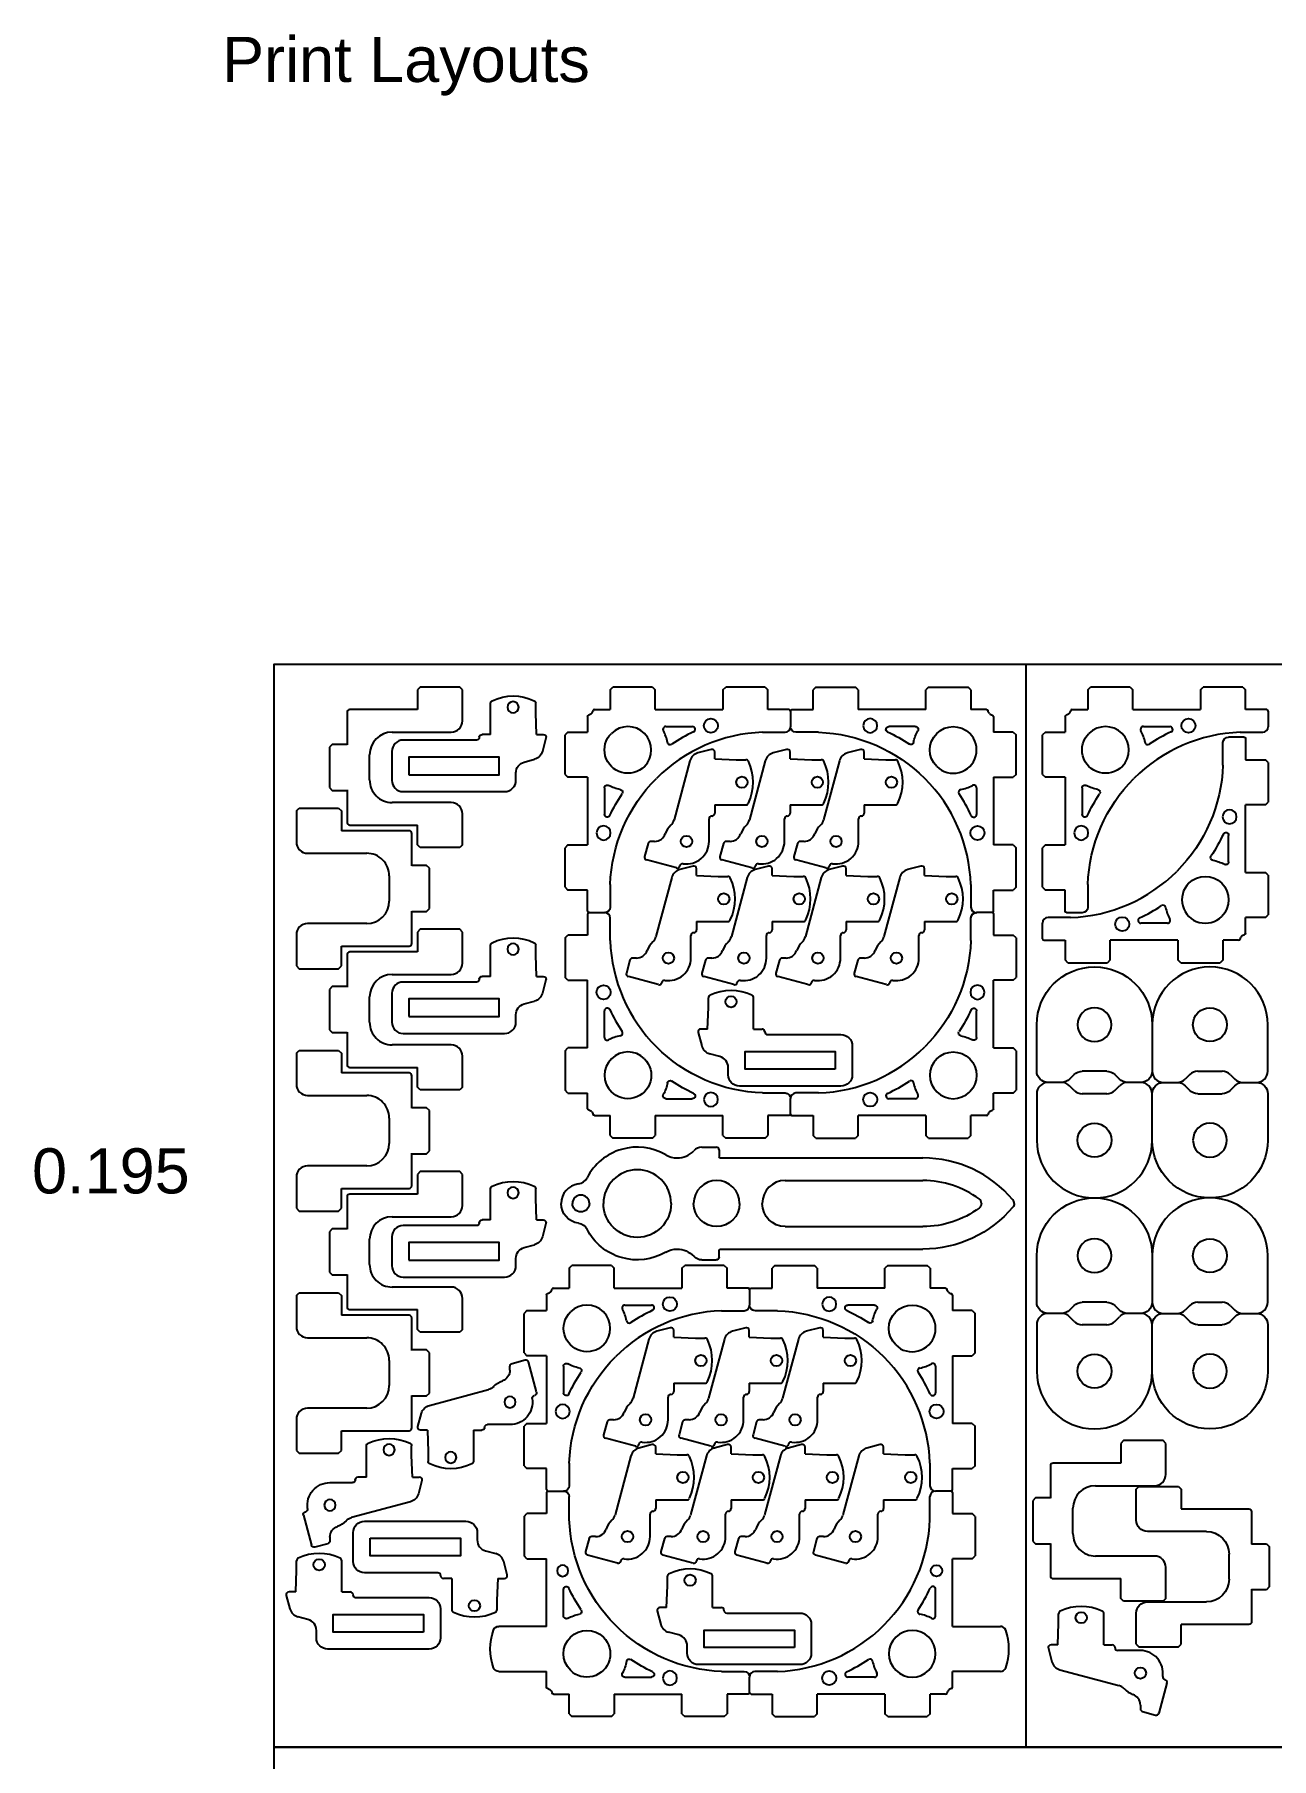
# Model space of a CAD drawing. Header units: inches. Extents: x -169 to 116, y -7 to 63.
# Drawn here: x 87.34 to 101.05, y 43.55 to 62.66 of the extents above; entities that cross this region are included whole.
import ezdxf

# ---------------------------------------------------------------- set-up
doc = ezdxf.new("R2010")
doc.units = ezdxf.units.IN
doc.header["$MEASUREMENT"] = 0
doc.layers.get('Defpoints').update_dxf_attribs({"color": 30})
doc.layers.add('CUT', color=1, linetype='Continuous')
doc.styles.get("Standard").update_dxf_attribs({"font": 'arial.ttf'})

# ---------------------------------------------------------------- blocks, each defined once
blk = doc.blocks.new('CornerBrace')
for p, q in [((0.25, 0.219), (0.281, 0.25)), ((0.25, 0.219), (0.25, 0)), ((0.719, 0.25), (0.281, 0.25)), ((0.719, 0.25), (0.75, 0.219)), ((0.75, 0), (0.75, 0.219)), ((1.5, 0.219), (1.531, 0.25)), ((1.5, 0.219), (1.5, 0)), ((1.969, 0.25), (1.531, 0.25)), ((1.969, 0.25), (2, 0.219)), ((2, 0), (2, 0.219)), ((0.077, 0), (0.25, 0)), ((0.75, 0), (1.5, 0)), ((2.234, 0), (2, 0)), ((0.867, -0.188), (1.161, -0.188)), ((2.25, -0.016), (2.25, -0.189)), ((1.94, -0.251), (2.19, -0.251))]:
    blk.add_line(p, q)
blk.add_circle((1.367, -0.178), 0.0781)
for centre, radius, start, end in [((0.077, -0.016), 0.0156, 90, 168.463), ((2.234, -0.016), 0.0156, 0, 90), ((0, 0), 0.0625, 315, 348.463), ((0.447, -0.447), 0.259, 315, 135), ((0.867, -0.219), 0.0312, 90, 208.4852), ((1.161, -0.219), 0.0312, 295.2088, 90), ((2.188, -0.189), 0.0625, 271.9761, 0), ((2, -2), 1.75, 91.9761, 135), ((0.447, -0.447), 0.447, 10.8768, 28.4852), ((0.916, -0.357), 0.0312, 190.8768, 303.4062), ((2, -2), 1.938, 115.2088, 123.4062)]:
    blk.add_arc(centre, radius, start, end)
blk = doc.blocks.new('CornerBrace_Full')
at = {"color": 0, "xscale": -1}
blk.add_blockref('CornerBrace', (0, 0), dxfattribs=at)
at = {"color": 0, "rotation": 270}
blk.add_blockref('CornerBrace', (0, 0), dxfattribs=at)
blk = doc.blocks.new('DiceHolder')
for p, q in [((-0.64, 0), (-0.64, -0.515)), ((0.64, -0.515), (0.64, 0)), ((-0.224, -0.552), (-0.276, -0.603)), ((-0.136, -0.515), (0.136, -0.515)), ((0.224, -0.552), (0.276, -0.603)), ((-0.515, -0.64), (-0.364, -0.64)), ((0.364, -0.64), (0.515, -0.64))]:
    blk.add_line(p, q)
blk.add_circle((0, 0), 0.188)
for centre, radius, start, end in [((0, 0), 0.64, 0, 180), ((-0.515, -0.515), 0.125, 180, 270), ((-0.136, -0.64), 0.125, 90, 135), ((0.136, -0.64), 0.125, 45, 90), ((0.515, -0.515), 0.125, 270, 0), ((-0.364, -0.515), 0.125, 270, 315), ((0.364, -0.515), 0.125, 225, 270)]:
    blk.add_arc(centre, radius, start, end)
blk = doc.blocks.new('DiceTab')
for p, q in [((-0.85875, 0.64), (-0.89, 0.60875)), ((-0.89, 0.60875), (-0.89, 0.17125)), ((-0.515, 0.64), (-0.85875, 0.64)), ((0.85875, 0.64), (0.515, 0.64)), ((0.85875, 0.64), (0.89, 0.60875)), ((0.89, 0.60875), (0.89, 0.17125)), ((-0.39, -0.14), (-0.39, 0.515)), ((0.39, 0.515), (0.39, -0.14)), ((-0.89, 0.17125), (-0.85875, 0.14)), ((-0.85875, 0.14), (-0.64, 0.14)), ((-0.64, 0.14), (-0.64, -0.60875)), ((0.64, -0.60875), (0.64, 0.14)), ((0.85875, 0.14), (0.64, 0.14)), ((0.89, 0.17125), (0.85875, 0.14)), ((0.14, -0.39), (-0.14, -0.39)), ((-0.60875, -0.64), (-0.25, -0.64)), ((-0.255, -0.64), (-0.255, -0.80375)), ((0.25, -0.64), (0.60875, -0.64)), ((0.255, -0.80375), (0.255, -0.64)), ((-0.255, -0.80375), (-0.22375, -0.835)), ((-0.22375, -0.835), (0.22375, -0.835)), ((0.22375, -0.835), (0.255, -0.80375))]:
    blk.add_line(p, q)
for centre, radius, start, end in [((-0.515, 0.515), 0.125, 0, 90), ((0.515, 0.515), 0.125, 90, 180), ((-0.14, -0.14), 0.25, 180, 270), ((0.14, -0.14), 0.25, 270, 0), ((-0.60875, -0.60875), 0.03125, 180, 270), ((0.60875, -0.60875), 0.03125, 270, 360)]:
    blk.add_arc(centre, radius, start, end)
blk = doc.blocks.new('Key')
at = {"color": 0}
for p, q in [((0.717, 0.625), (0.875, 0.625)), ((0.906, 0.594), (0.906, 0.521)), ((0.921, 0.505), (3.167, 0.505)), ((1.64, 0.255), (3.167, 0.255))]:
    blk.add_line(p, q, dxfattribs=at)
for centre, radius, start, end in [((0, 0), 0.625, 59.6389, 152.9519), ((0.442, 0.755), 0.25, 270, 317.1564), ((0.717, 0.5), 0.125, 90, 137.1564), ((0.875, 0.594), 0.0312, 0, 90), ((0.442, 0.755), 0.25, 239.6389, 270), ((0.921, 0.521), 0.0156, 180, 270), ((3.167, -0.796), 1.301, 39.9853, 90), ((-0.625, 0), 0.219, 97.1808, 180), ((-0.668, 0.341), 0.125, 277.1808, 332.9519), ((0, 0), 0.375, 0, 180), ((0.88, 0), 0.255, 0, 180), ((1.64, 0), 0.255, 90, 180), ((3.167, -0.796), 1.051, 53.6274, 90), ((-0.625, 0), 0.0938, 0, 180), ((3.753, 0), 0.0625, 0, 53.6274), ((4.115, 0), 0.0625, 0, 39.9853)]:
    blk.add_arc(centre, radius, start, end, dxfattribs=at)
blk = doc.blocks.new('Key_Full')
blk.add_blockref('Key', (0, 0))
at = {"xscale": -1, "rotation": 180}
blk.add_blockref('Key', (0, 0), dxfattribs=at)
blk = doc.blocks.new('CornerBrace_Special_Half')
for p, q in [((-0.75, 0), (-0.75, 0.53)), ((-0.25, 0.53), (-0.25, 0)), ((-1.969, 0.25), (-2, 0.219)), ((-2, 0), (-2, 0.219)), ((-1.969, 0.25), (-1.531, 0.25)), ((-1.5, 0.219), (-1.531, 0.25)), ((-1.5, 0.219), (-1.5, 0)), ((-2.234, 0), (-2, 0)), ((-0.077, 0), (-0.25, 0)), ((-2.25, -0.016), (-2.25, -0.189)), ((-0.75, 0), (-1.5, 0)), ((-0.867, -0.188), (-1.161, -0.188)), ((-1.94, -0.251), (-2.19, -0.251))]:
    blk.add_line(p, q)
blk.add_circle((-1.367, -0.178), 0.0625)
for centre, radius, start, end in [((-0.688, 0.53), 0.0625, 109.4712, 180), ((-0.5, 0), 0.625, 70.5288, 109.4712), ((-0.313, 0.53), 0.0625, 0, 70.5288), ((-2.234, -0.016), 0.0156, 90, 180), ((-0.077, -0.016), 0.0156, 11.537, 90), ((-2.188, -0.189), 0.0625, 180, 268.0239), ((-1.161, -0.219), 0.0312, 90, 244.7912), ((-0.867, -0.219), 0.0312, 331.5148, 90), ((-0.447, -0.447), 0.259, 45, 225), ((0, 0), 0.0625, 191.537, 225), ((-2, -2), 1.75, 45, 88.0239), ((-2, -2), 1.938, 56.5938, 64.7912), ((-0.916, -0.357), 0.0312, 236.5938, 349.1232), ((-0.447, -0.447), 0.447, 151.5148, 169.1232)]:
    blk.add_arc(centre, radius, start, end)
blk = doc.blocks.new('CornerBrace_Special_Full')
blk.add_blockref('CornerBrace_Special_Half', (0, 0))
at = {"rotation": 270}
blk.add_blockref('CornerBrace', (0, 0), dxfattribs=at)
blk = doc.blocks.new('HingeTop')
for p, q in [((-0.515, 0.237), (-0.69, -0.417)), ((-0.279, 0.364), (-0.427, 0.325)), ((-0.24, 0.26), (-0.24, 0.334)), ((-0.24, 0.26), (0, 0.25)), ((0, 0.25), (0.106, 0.25)), ((-0.271, -0.375), (-0.271, -0.375)), ((-0.24, -0.25), (0, -0.25)), ((-0.24, -0.25), (-0.24, -0.344)), ((0, -0.25), (0.106, -0.25)), ((-0.302, -0.656), (-0.302, -0.406)), ((-0.979, -0.679), (-1.018, -0.823)), ((-0.906, -0.656), (-0.949, -0.656)), ((-0.664, -0.95), (-0.996, -0.861)), ((-0.625, -0.926), (-0.625, -0.928))]:
    blk.add_line(p, q)
for centre in [(0.062, 0), (-0.552, -0.656)]:
    blk.add_circle(centre, 0.0625)
for centre, radius, start, end in [((-0.394, 0.204), 0.125, 105, 165), ((-0.271, 0.334), 0.0312, 0, 105), ((0.106, 0.219), 0.0312, 25.9445, 90), ((-0.344, 0), 0.531, 334.0555, 25.9445), ((-0.271, -0.406), 0.0312, 90, 180), ((-0.271, -0.344), 0.0312, 270, 0), ((0.106, -0.219), 0.0312, 270, 334.0555), ((-0.906, -0.531), 0.125, 270, 340.5288), ((-0.552, -0.656), 0.25, 133.5947, 160.5288), ((-0.811, -0.385), 0.125, 313.5947, 345), ((-0.949, -0.688), 0.0312, 90, 165), ((-0.552, -0.656), 0.25, 261.3794, 0), ((-0.988, -0.831), 0.0312, 165, 255), ((-0.655, -0.92), 0.0312, 255, 345), ((-0.595, -0.934), 0.0312, 81.3794, 165)]:
    blk.add_arc(centre, radius, start, end)
blk = doc.blocks.new('Latch')
for p, q in [((-0.279, 0.364), (-0.427, 0.325)), ((-0.24, 0.26), (-0.24, 0.334)), ((-0.24, 0.26), (0, 0.25)), ((0, 0.25), (0.106, 0.25)), ((-0.271, -0.375), (-0.271, -0.375)), ((-0.24, -0.25), (0, -0.25)), ((-0.24, -0.25), (-0.24, -0.344)), ((0, -0.25), (0.106, -0.25))]:
    blk.add_line(p, q)
blk.add_lwpolyline([(-0.302, -0.406), (-0.302, -1.219, -0.414214), (-0.427, -1.344), (-0.748, -1.344, -0.414214), (-0.873, -1.219), (-0.873, -0.094, -0.414214), (-0.748, 0.031), (-0.666, 0.031, 0.339454), (-0.545, 0.124), (-0.515, 0.237)], format="xyb")
blk.add_lwpolyline([(-0.685, -1.156), (-0.685, -0.156), (-0.49, -0.156), (-0.49, -1.156)], close=True)
blk.add_circle((0.062, 0), 0.0625)
for centre, radius, start, end in [((-0.394, 0.204), 0.125, 105, 165), ((-0.271, 0.334), 0.0312, 0, 105), ((0.106, 0.219), 0.0312, 25.9445, 90), ((-0.344, 0), 0.531, 334.0555, 25.9445), ((-0.271, -0.406), 0.0312, 90, 180), ((-0.271, -0.344), 0.0312, 270, 0), ((0.106, -0.219), 0.0312, 270, 334.0555)]:
    blk.add_arc(centre, radius, start, end)

msp = doc.modelspace()

# ---------------------------------------------------------------- linework, layer by layer
at = {"layer": 'CUT'}
msp.add_line((98.326, 55.677), (98.326, 43.677), dxfattribs=at)
at = {"layer": 'CUT', "color": 30, "true_color": 0xf8991e}
for points in [[(89.991, 43.677), (113.991, 43.677), (113.991, 55.677), (89.991, 55.677)], [(89.991, 31.677), (113.991, 31.677), (113.991, 43.677), (89.991, 43.677)]]:
    msp.add_lwpolyline(points, close=True, dxfattribs=at)

# ---------------------------------------------------------------- block references
for p, rotation in [((91.443, 54.537), 270), ((90.881, 53.195), 89.99999999999999), ((91.443, 51.852), 270), ((90.881, 50.51), 89.99999999999999), ((91.443, 49.167), 270), ((90.881, 47.825), 89.99999999999999), ((99.239, 46.186), 270)]:
    msp.add_blockref('DiceTab', p, dxfattribs=dict(at, rotation=rotation))
at = {"layer": 'CUT', "color": 1}
for p, rotation in [((93.469, 55.177), 90), ((97.969, 50.677), 270), ((93.015, 48.766), 90)]:
    msp.add_blockref('CornerBrace_Full', p, dxfattribs=dict(at, rotation=rotation))
at = {"layer": 'CUT', "color": 1, "xscale": -1}
for p, rotation in [((97.969, 55.177), 270), ((93.469, 50.677), 90), ((97.515, 48.766), 270)]:
    msp.add_blockref('CornerBrace_Full', p, dxfattribs=dict(at, rotation=rotation))
at = {"layer": 'CUT'}
for name, p, rotation in [('CornerBrace_Full', (98.763, 55.177), 90), ('Latch', (95.059, 51.877), 90), ('DiceHolder', (99.088, 50.405), 180), ('DiceHolder', (99.088, 47.845), 180), ('CornerBrace_Special_Full', (97.515, 44.266), 270), ('Latch', (92.215, 45.308), 270), ('Latch', (90.494, 45.638), 90), ('Latch', (94.605, 45.466), 90), ('HingeTop', (98.941, 45.051), 90)]:
    msp.add_blockref(name, p, dxfattribs=dict(at, rotation=rotation))
at = {"layer": 'CUT', "xscale": -1}
for name, p, rotation in [('Latch', (92.644, 55.141), 270), ('CornerBrace_Full', (100.763, 52.622), 180), ('Latch', (92.644, 52.46), 270), ('DiceHolder', (100.368, 50.405), 180), ('Latch', (92.644, 49.761), 270), ('DiceHolder', (100.368, 47.845), 180), ('HingeTop', (91.953, 46.951), 90), ('HingeTop', (91.269, 46.912), 270), ('CornerBrace_Special_Full', (93.015, 44.266), 90)]:
    msp.add_blockref(name, p, dxfattribs=dict(at, rotation=rotation))
at = {"layer": 'CUT'}
for name, p in [('HingeTop', (95.118, 54.372)), ('HingeTop', (95.954, 54.372)), ('HingeTop', (96.775, 54.372)), ('HingeTop', (94.917, 53.079)), ('HingeTop', (95.754, 53.079)), ('HingeTop', (96.575, 53.079)), ('HingeTop', (97.444, 53.079)), ('DiceHolder', (100.368, 51.685)), ('DiceHolder', (100.368, 49.125)), ('HingeTop', (94.664, 47.962)), ('HingeTop', (95.501, 47.962)), ('HingeTop', (96.321, 47.962)), ('HingeTop', (94.464, 46.668)), ('HingeTop', (95.301, 46.668)), ('HingeTop', (96.121, 46.668)), ('HingeTop', (96.99, 46.668))]:
    msp.add_blockref(name, p, dxfattribs=at)
at = {"layer": 'CUT', "xscale": -1}
for p in [(99.088, 51.685), (99.088, 49.125)]:
    msp.add_blockref('DiceHolder', p, dxfattribs=at)
at = {"layer": 'CUT', "color": 1}
msp.add_blockref('Key_Full', (94.02, 49.703), dxfattribs=at)
at = {"layer": 'CUT', "color": 30, "true_color": 0xf8991e, "xscale": -1, "rotation": 90}
msp.add_blockref('DiceTab', (100.19, 45.678), dxfattribs=at)

# ---------------------------------------------------------------- texts
at = {"layer": 'Defpoints', "char_height": 0.5, "attachment_point": 1}
for s, width, insert in [('Print Layouts', 6.43187, (89.418, 62.633)), ('0.195', 2.67967, (87.311, 50.315))]:
    msp.add_mtext_dynamic_manual_height_columns(s, width=width, gutter_width=1, heights=[0], dxfattribs=dict(at, insert=insert))

doc.saveas('drawing.dxf')
